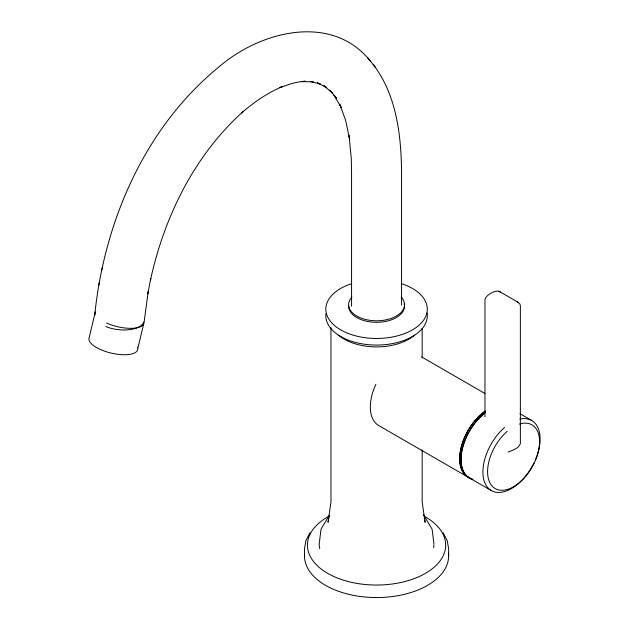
<?xml version="1.0" encoding="UTF-8"?>
<svg xmlns="http://www.w3.org/2000/svg" width="629" height="629" viewBox="0 0 629 629"><rect width="100%" height="100%" fill="white"/><g stroke="black" fill="none" stroke-linecap="round" stroke-linejoin="round"><path stroke-width="0.94" d="M351.564 306.166L351.564 171.379L351.281 158.547L349.087 135.707L349.598 138.915L345.494 119.864L339.668 104.17L341.225 107.543L333.991 95.183L336.444 98.187L329.887 90.12L332.371 93.171L324.155 85.859M370.355 61.037C331.412 12.423 259.596 31.529 218.821 67.044C144.741 127.506 104.217 221.691 94.688 315.381A25.003 12.234 6.6 0 1 95.136 313.03M328.959 516.849L328.031 522.322L330.972 501.903L330.972 327.434M101.701 270.093L102.079 268.166M98.8 285.055L99.217 282.948M95.27 311.968L89.255 337.419A25.003 9.411 13.3 0 0 113.102 353.506A25.003 9.411 13.3 0 0 137.46 347.287M138.01 347.758L143.624 324.006M309.987 532.818L305.883 540.618L304.499 548.74L304.499 555.942M329.053 515.678L321.026 529.154L319.202 543.936A57.357 33.117 0 0 0 319.768 548.567M508.122 452.07C512.352 450.183 518.972 448.587 520.372 443.531L520.372 305.694L519.821 303.909L517.219 301.771M310.364 81.424L313.242 81.888L301.519 81.566L305.23 81.22L299.027 81.951L292.689 83.264L279.693 87.596L282.68 86.448C267.584 92.778 253.967 102.173 241.638 112.866L243.171 111.53C194.33 155.269 164.232 216.919 150.394 280.345L150.779 278.419L147.791 293.806L148.208 291.699L144.434 319.642A25.003 12.234 6.6 0 1 131.398 329.368A25.003 12.234 6.6 0 1 105.845 326.561M310.325 81.44L320.271 83.987L317.338 82.737M518.555 302.541L499.017 291.266C494.606 290.111 486.154 294.993 484.951 299.388L484.951 416.634M317.456 82.808L326.577 87.659L324.021 85.733M499.017 291.266L500.354 292.037M421.682 356.957L484.959 393.495M519.963 413.701L531.725 420.494M469.438 477.938L491.28 490.549M373.194 64.551C396.372 94.665 401.074 134.449 401.569 171.308L401.569 305.183M367.863 57.986L375.647 67.562M423.537 514.86L432.099 529.154L433.924 543.936M443.146 532.818L447.243 540.618L448.634 548.74L448.634 555.942M424.323 517.761L425.102 522.322L422.161 501.903L422.161 449.955M422.161 328.417L422.161 357.822M433.9 544.856A57.357 33.117 0 0 1 433.562 547.647M414.472 335.202A45.595 26.324 0 0 1 338.654 335.202M427.06 312.896A50.737 29.296 0 0 1 377.4 345.062A50.737 29.296 0 0 1 325.932 313.855M401.357 283.608A50.737 29.296 0 0 1 415.572 327.898A50.737 29.296 0 0 1 337.553 327.898A50.737 29.296 0 0 1 351.768 283.608M404.203 303.791A27.943 16.134 0 0 1 378.619 322.252A27.943 16.134 0 0 1 348.623 306.166M401.208 297.061A27.943 16.134 0 0 1 376.567 320.798A27.943 16.134 0 0 1 351.918 297.061M143.986 322.197A25.003 9.411 13.3 0 1 131.587 328.322A25.003 9.411 13.3 0 1 106.474 323.015M448.477 553.229A72.068 41.608 0 0 1 377.353 597.55A72.068 41.608 0 0 1 304.57 554.133M425.44 516.912A69.127 39.91 0 0 1 424.905 573.664A69.127 39.91 0 0 1 326.632 572.736A69.127 39.91 0 0 1 329.305 516.008M471.491 478.716A40.594 23.438 -60 0 1 460.609 449.727A40.594 23.438 -60 0 1 485.148 411.083M472.796 479.463A40.594 23.438 -60 0 1 461.804 450.985A40.594 23.438 -60 0 1 485.643 412.412M472.851 479.337A40.445 23.352 -60 0 1 461.725 451.96A40.445 23.352 -60 0 1 484.078 413.74M519.483 424.072A36.765 21.229 -60 0 1 535.153 461.018A36.765 21.229 -60 0 1 492.35 486.311A36.765 21.229 -60 0 1 507.092 431.4M519.806 419.126A40.445 23.352 -60 0 1 535.279 460.137M534.194 462.519A40.445 23.352 -60 0 1 487.593 487.444A40.445 23.352 -60 0 1 504.552 427.492M375.859 384.319A40.445 23.352 -60 0 0 378.697 425.55L468.141 477.191A40.445 23.352 -60 0 1 461.364 446.842A40.445 23.352 -60 0 1 485.156 411.193"/></g></svg>
